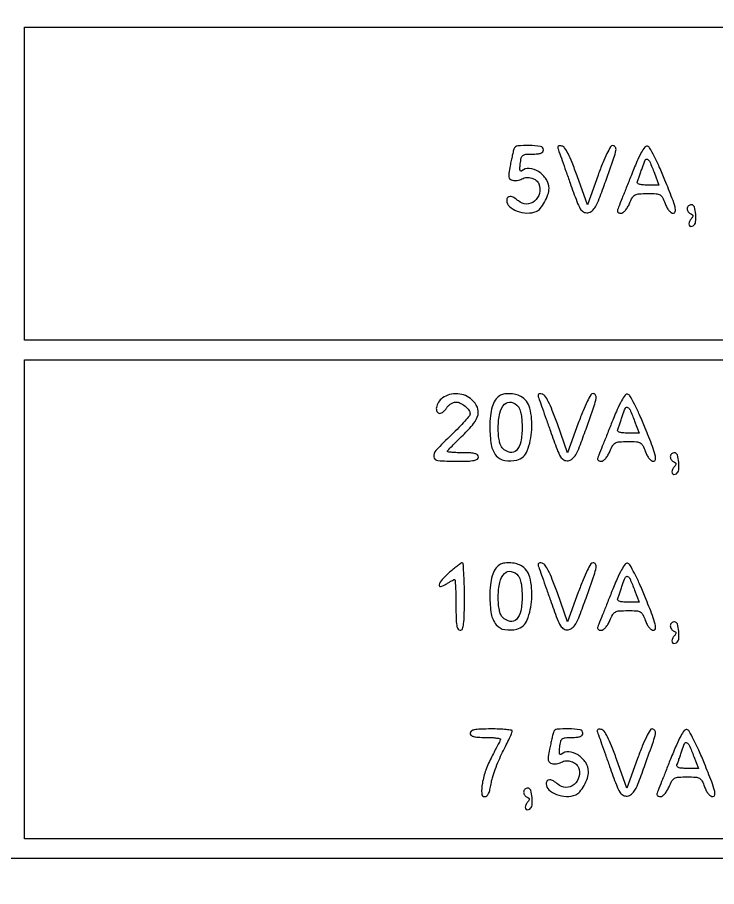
# Model space of a CAD drawing. Header units: millimetres. Extents: x 9982696 to 10277415, y 3207660 to 3335318.
# Drawn here: x 10019436.52 to 10019467.98, y 3333582.74 to 3333621.88 of the extents above; entities that cross this region are included whole.
import ezdxf

# ---------------------------------------------------------------- set-up
doc = ezdxf.new("R2010")
doc.units = ezdxf.units.MM
doc.header["$LTSCALE"] = 2

msp = doc.modelspace()

# ---------------------------------------------------------------- linework, layer by layer
msp.add_lwpolyline([(10019324.143, 3333524.021, 0.000002), (10019350.551, 3333523.998, 0.000133), (10019379.648, 3333523.981, 0.00008), (10019414.173, 3333523.975, 0.000071), (10019459.713, 3333523.982, 0.000351), (10019485.391, 3333524.007, 0.000016), (10019504.112, 3333524.039, 0.198457), (10019504.325, 3333524.128, 0.196938), (10019504.411, 3333524.334, 0.000233), (10019504.445, 3333529.037, 0.001377), (10019504.47, 3333535.563, 0.00029), (10019504.477, 3333546.965, 0.00015), (10019504.472, 3333561.793, 0.002539), (10019504.445, 3333566.687, 0.002021), (10019504.403, 3333569.501, 0.271532), (10019504.231, 3333569.782, 0.123497), (10019503.626, 3333569.934, 0.000003), (10019414.011, 3333569.924, 0.000002), (10019324.291, 3333569.913, 0.19888)], format="xyb")
for points in [[(10019323.83, 3333652.113, 0.09078), (10019323.805, 3333651.978, 0.000009), (10019323.797, 3333642.029, 0.000276), (10019323.794, 3333631.036, 0.000167), (10019323.802, 3333618.008), (10019323.835, 3333584.063), (10019414.053, 3333584.031, 0.000067), (10019461.014, 3333584.02, 0.000373), (10019486.217, 3333584.037, 0.000016), (10019504.2, 3333584.063, 0.256301), (10019504.372, 3333584.158, 0.141595), (10019504.414, 3333584.3, 0.000016), (10019504.444, 3333594.206, 0.000462), (10019504.467, 3333605.16, 0.000279), (10019504.475, 3333618.142, 0.000192), (10019504.469, 3333635.195, 0.000928), (10019504.444, 3333644.889, 0.000107), (10019504.412, 3333651.91, 0.197651), (10019504.325, 3333652.119, 0.198919), (10019503.913, 3333652.289, 0.000003), (10019414.024, 3333652.287, 0.000002), (10019324.077, 3333652.283, 0.311469)], [(10019458.861, 3333615.946, 0.019806), (10019458.834, 3333615.851, 0.003017), (10019458.79, 3333615.66, 0.003373), (10019458.741, 3333615.433, 0.002916), (10019458.692, 3333615.195, 0.010808), (10019458.633, 3333614.86, 0.076736), (10019458.633, 3333614.696, 0.175567), (10019458.684, 3333614.603, 0.11707), (10019458.792, 3333614.545, 0.061312), (10019458.891, 3333614.532, 0.038015), (10019459.008, 3333614.54, 0.037692), (10019459.125, 3333614.565, 0.054643), (10019459.222, 3333614.606, -0.110143), (10019459.433, 3333614.669, -0.090991), (10019459.666, 3333614.644, -0.094877), (10019459.868, 3333614.539, -0.134414), (10019459.987, 3333614.377, -0.153439), (10019460.013, 3333613.955, -0.161), (10019459.791, 3333613.603, -0.177795), (10019459.423, 3333613.474, -0.182335), (10019459.063, 3333613.615, 0.048868), (10019458.865, 3333613.762, 0.125111), (10019458.696, 3333613.813, 0.233077), (10019458.585, 3333613.764, 0.176096), (10019458.539, 3333613.637, 0.213999), (10019458.66, 3333613.368, 0.092136), (10019459.004, 3333613.16, 0.080177), (10019459.451, 3333613.07, 0.10195), (10019459.866, 3333613.138, 0.133639), (10019460.051, 3333613.274, 0.041672), (10019460.245, 3333613.564, 0.042134), (10019460.394, 3333613.896, 0.08469), (10019460.443, 3333614.178, 0.147493), (10019460.318, 3333614.59, 0.103527), (10019459.971, 3333614.933, 0.118293), (10019459.553, 3333615.08, 0.225412), (10019459.224, 3333614.963, -0.242385), (10019459.176, 3333614.947, -0.301959), (10019459.142, 3333614.979, -0.072324), (10019459.133, 3333615.088, -0.014854), (10019459.149, 3333615.28, -0.025547), (10019459.195, 3333615.547, -0.16889), (10019459.265, 3333615.66, -0.152299), (10019459.394, 3333615.712, -0.019657), (10019459.695, 3333615.724, 0.021248), (10019459.927, 3333615.734, 0.070869), (10019460.075, 3333615.768, 0.129236), (10019460.158, 3333615.828, 0.173901), (10019460.189, 3333615.914, 0.365595), (10019460.062, 3333616.065, 0.036244), (10019459.554, 3333616.114, 0.035529), (10019459.035, 3333616.089, 0.293055)], [(10019460.848, 3333615.959, -0.000822), (10019460.89, 3333615.84, -0.000038), (10019461.033, 3333615.435, -0.000063), (10019461.203, 3333614.954, -0.000045), (10019461.393, 3333614.417, 0.004272), (10019461.695, 3333613.583, 0.045621), (10019461.851, 3333613.259, 0.137433), (10019461.998, 3333613.12, 0.153074), (10019462.189, 3333613.084, 0.144936), (10019462.378, 3333613.166, 0.089813), (10019462.533, 3333613.353, 0.038008), (10019462.705, 3333613.719, 0.005268), (10019462.995, 3333614.509, 0.001973), (10019463.36, 3333615.548, 0.034821), (10019463.453, 3333615.891, 0.189261), (10019463.426, 3333616.04, 0.259955), (10019463.31, 3333616.105, 0.266042), (10019463.212, 3333616.049, 0.017444), (10019463.051, 3333615.751, 0.019388), (10019462.863, 3333615.333, 0.008886), (10019462.649, 3333614.774), (10019462.167, 3333613.444), (10019461.706, 3333614.743, 0.00813), (10019461.479, 3333615.351, 0.025241), (10019461.298, 3333615.749, 0.034852), (10019461.146, 3333616.002, 0.193485), (10019461.015, 3333616.086, 0.048501), (10019460.919, 3333616.095, 0.162897), (10019460.86, 3333616.075, 0.225503), (10019460.837, 3333616.029, 0.095129)], [(10019464.133, 3333614.745, -0.000054), (10019463.92, 3333614.209, -0.000077), (10019463.73, 3333613.732, -0.000044), (10019463.569, 3333613.329, -0.001085), (10019463.525, 3333613.218, 0.125979), (10019463.517, 3333613.157, 0.158153), (10019463.541, 3333613.105, 0.131206), (10019463.595, 3333613.071, 0.075984), (10019463.671, 3333613.059, 0.155429), (10019463.767, 3333613.09, 0.056533), (10019463.875, 3333613.186, 0.047742), (10019463.979, 3333613.329, 0.035395), (10019464.067, 3333613.503, -0.030261), (10019464.196, 3333613.766, -0.139018), (10019464.316, 3333613.884, -0.110131), (10019464.494, 3333613.935, -0.015682), (10019464.878, 3333613.947, -0.014838), (10019465.264, 3333613.936, -0.114354), (10019465.437, 3333613.885, -0.148033), (10019465.548, 3333613.768, -0.030303), (10019465.663, 3333613.503, 0.034008), (10019465.744, 3333613.319, 0.055931), (10019465.839, 3333613.179, 0.071599), (10019465.941, 3333613.089, 0.145627), (10019466.042, 3333613.059, 0.381025), (10019466.124, 3333613.133, 0.091752), (10019466.111, 3333613.331, 0.029255), (10019465.985, 3333613.725, 0.003747), (10019465.659, 3333614.55, 0.008564), (10019465.405, 3333615.149, 0.015168), (10019465.173, 3333615.633, 0.010953), (10019464.97, 3333616.004, 0.217976), (10019464.867, 3333616.078, 0.289023), (10019464.752, 3333616.033, 0.032977), (10019464.594, 3333615.787, 0.024285), (10019464.396, 3333615.383, 0.007149)], [(10019465.181, 3333614.868), (10019465.39, 3333614.328), (10019464.872, 3333614.328, -0.01704), (10019464.635, 3333614.336, -0.067552), (10019464.493, 3333614.366, -0.164567), (10019464.428, 3333614.417, -0.248305), (10019464.421, 3333614.487, 0.012127), (10019464.456, 3333614.577, 0.002423), (10019464.514, 3333614.74, 0.002561), (10019464.579, 3333614.93, 0.002386), (10019464.643, 3333615.125, -0.025972), (10019464.768, 3333615.45, -0.42246), (10019464.867, 3333615.487, -0.182305), (10019464.976, 3333615.373, -0.008425)], [(10019466.661, 3333613.26, 0.081183), (10019466.673, 3333613.187, 0.068449), (10019466.707, 3333613.117, 0.06988), (10019466.759, 3333613.061, 0.092683), (10019466.819, 3333613.027, -0.0718), (10019466.891, 3333612.991, -0.243372), (10019466.914, 3333612.946, -0.149588), (10019466.896, 3333612.884, -0.025095), (10019466.82, 3333612.783, 0.085687), (10019466.741, 3333612.644, 0.182844), (10019466.743, 3333612.522, 0.295538), (10019466.817, 3333612.469, 0.150993), (10019466.932, 3333612.499, 0.228868), (10019467.039, 3333612.666, 0.050867), (10019467.044, 3333613.015, 0.052762), (10019466.981, 3333613.344, 0.329698), (10019466.851, 3333613.44, 0.09335), (10019466.778, 3333613.426, 0.096425), (10019466.717, 3333613.387, 0.099164), (10019466.675, 3333613.329, 0.105033)], [(10019455.649, 3333604.74, 0.096579), (10019455.469, 3333604.553, 0.100221), (10019455.375, 3333604.315, 0.157297), (10019455.401, 3333604.128, 0.28805), (10019455.526, 3333604.049, 0.121331), (10019455.599, 3333604.067, 0.047568), (10019455.686, 3333604.124, 0.043473), (10019455.772, 3333604.206, 0.041443), (10019455.845, 3333604.303, -0.061547), (10019455.923, 3333604.4, -0.050971), (10019456.028, 3333604.482, -0.052986), (10019456.142, 3333604.538, -0.088032), (10019456.247, 3333604.557, -0.112182), (10019456.451, 3333604.51, -0.062377), (10019456.667, 3333604.371, -0.063962), (10019456.835, 3333604.191, -0.156061), (10019456.889, 3333604.02, -0.176188), (10019456.859, 3333603.936, -0.007375), (10019456.647, 3333603.691, -0.011969), (10019456.381, 3333603.405, -0.008143), (10019456.065, 3333603.093, 0.011195), (10019455.345, 3333602.373, 0.23413), (10019455.257, 3333602.091, 0.3469), (10019455.438, 3333601.924, 0.019493), (10019456.255, 3333601.892, 0.006994), (10019456.787, 3333601.899, 0.039364), (10019457.069, 3333601.93, 0.093584), (10019457.218, 3333601.988, 0.258593), (10019457.27, 3333602.082, 0.211442), (10019457.23, 3333602.173, 0.118311), (10019457.122, 3333602.232, 0.054498), (10019456.921, 3333602.264, 0.01212), (10019456.572, 3333602.273, -0.008175), (10019456.305, 3333602.277, -0.013563), (10019456.079, 3333602.291, -0.00717), (10019455.896, 3333602.309, -0.380739), (10019455.874, 3333602.334, -0.189423), (10019455.89, 3333602.373, -0.002367), (10019456.079, 3333602.575, -0.006564), (10019456.305, 3333602.807, -0.004204), (10019456.572, 3333603.07, 0.029162), (10019457.049, 3333603.59, 0.109426), (10019457.247, 3333603.983, 0.1695), (10019457.217, 3333604.324, 0.098761), (10019456.976, 3333604.662, 0.092568), (10019456.685, 3333604.848, 0.081683), (10019456.333, 3333604.928, 0.080732), (10019455.97, 3333604.89, 0.087155)], [(10019458.209, 3333604.84, 0.110049), (10019458.022, 3333604.644, 0.061823), (10019457.886, 3333604.342, 0.048132), (10019457.804, 3333603.937, 0.026075), (10019457.778, 3333603.429, 0.042303), (10019457.845, 3333602.631, 0.129942), (10019458.068, 3333602.142, 0.183177), (10019458.449, 3333601.923, 0.101861), (10019458.992, 3333601.946, 0.243252), (10019459.462, 3333602.361, 0.077347), (10019459.668, 3333603.302, 0.075493), (10019459.58, 3333604.282, 0.213051), (10019459.169, 3333604.813, 0.069694), (10019458.939, 3333604.898, 0.046241), (10019458.661, 3333604.931, 0.047239), (10019458.395, 3333604.914, 0.107449)], [(10019459.959, 3333604.792, -0.000822), (10019460.001, 3333604.673, -0.000038), (10019460.145, 3333604.268, -0.000063), (10019460.315, 3333603.787, -0.000045), (10019460.504, 3333603.25, 0.004272), (10019460.807, 3333602.416, 0.045621), (10019460.963, 3333602.092, 0.137433), (10019461.109, 3333601.952, 0.153074), (10019461.301, 3333601.917, 0.144936), (10019461.489, 3333601.999, 0.089813), (10019461.645, 3333602.185, 0.038008), (10019461.817, 3333602.552, 0.005268), (10019462.107, 3333603.341, 0.001973), (10019462.472, 3333604.38, 0.034821), (10019462.565, 3333604.724, 0.189261), (10019462.538, 3333604.873, 0.259955), (10019462.422, 3333604.938, 0.266042), (10019462.324, 3333604.881, 0.017444), (10019462.162, 3333604.583, 0.019388), (10019461.975, 3333604.165, 0.008886), (10019461.761, 3333603.607), (10019461.278, 3333602.277), (10019460.817, 3333603.575, 0.00813), (10019460.59, 3333604.183, 0.025241), (10019460.41, 3333604.582, 0.034852), (10019460.257, 3333604.834, 0.193485), (10019460.127, 3333604.919, 0.048501), (10019460.031, 3333604.928, 0.162897), (10019459.972, 3333604.908, 0.225503), (10019459.948, 3333604.862, 0.095129)], [(10019463.244, 3333603.578, -0.000054), (10019463.031, 3333603.042, -0.000077), (10019462.841, 3333602.565, -0.000044), (10019462.681, 3333602.162, -0.001085), (10019462.637, 3333602.051, 0.125979), (10019462.628, 3333601.99, 0.158153), (10019462.652, 3333601.938, 0.131206), (10019462.706, 3333601.904, 0.075984), (10019462.783, 3333601.892, 0.155429), (10019462.879, 3333601.923, 0.056533), (10019462.986, 3333602.019, 0.047742), (10019463.091, 3333602.161, 0.035395), (10019463.179, 3333602.336, -0.030261), (10019463.308, 3333602.599, -0.139018), (10019463.428, 3333602.717, -0.110131), (10019463.606, 3333602.768, -0.015682), (10019463.989, 3333602.78, -0.014838), (10019464.376, 3333602.769, -0.114354), (10019464.549, 3333602.718, -0.148033), (10019464.66, 3333602.601, -0.030303), (10019464.774, 3333602.336, 0.034008), (10019464.855, 3333602.152, 0.055931), (10019464.951, 3333602.012, 0.071599), (10019465.052, 3333601.922, 0.145627), (10019465.153, 3333601.892, 0.381025), (10019465.236, 3333601.965, 0.091752), (10019465.222, 3333602.164, 0.029255), (10019465.096, 3333602.558, 0.003747), (10019464.771, 3333603.383, 0.008564), (10019464.517, 3333603.982, 0.015168), (10019464.285, 3333604.466, 0.010953), (10019464.082, 3333604.837, 0.217976), (10019463.979, 3333604.911, 0.289023), (10019463.863, 3333604.866, 0.032977), (10019463.706, 3333604.619, 0.024285), (10019463.508, 3333604.216, 0.007149)], [(10019459.061, 3333604.35, -0.100058), (10019459.13, 3333604.22, -0.027959), (10019459.185, 3333603.996, -0.025823), (10019459.221, 3333603.72, -0.019689), (10019459.233, 3333603.415, -0.046399), (10019459.173, 3333602.771, -0.141615), (10019458.977, 3333602.383, -0.263218), (10019458.691, 3333602.292, -0.14564), (10019458.358, 3333602.472, -0.098583), (10019458.269, 3333602.605, -0.046), (10019458.207, 3333602.804, -0.035132), (10019458.17, 3333603.071, -0.017), (10019458.158, 3333603.415, -0.053553), (10019458.227, 3333604.053, -0.139327), (10019458.443, 3333604.457, -0.262758), (10019458.742, 3333604.546, -0.164797)], [(10019464.293, 3333603.7), (10019464.501, 3333603.161), (10019463.984, 3333603.161, -0.01704), (10019463.747, 3333603.169, -0.067552), (10019463.605, 3333603.198, -0.164567), (10019463.539, 3333603.249, -0.248305), (10019463.533, 3333603.32, 0.012127), (10019463.568, 3333603.41, 0.002423), (10019463.625, 3333603.573, 0.002561), (10019463.69, 3333603.763, 0.002386), (10019463.755, 3333603.958, -0.025972), (10019463.88, 3333604.283, -0.42246), (10019463.979, 3333604.319, -0.182305), (10019464.088, 3333604.205, -0.008425)], [(10019465.899, 3333602.093, 0.081183), (10019465.911, 3333602.02, 0.068449), (10019465.946, 3333601.95, 0.06988), (10019465.997, 3333601.894, 0.092683), (10019466.058, 3333601.86, -0.0718), (10019466.129, 3333601.824, -0.243372), (10019466.153, 3333601.779, -0.149588), (10019466.134, 3333601.716, -0.025095), (10019466.059, 3333601.615, 0.085687), (10019465.98, 3333601.477, 0.182844), (10019465.981, 3333601.355, 0.295538), (10019466.055, 3333601.302, 0.150993), (10019466.171, 3333601.332, 0.228868), (10019466.277, 3333601.499, 0.050867), (10019466.283, 3333601.848, 0.052762), (10019466.219, 3333602.177, 0.329698), (10019466.09, 3333602.273, 0.09335), (10019466.017, 3333602.259, 0.096425), (10019465.955, 3333602.22, 0.099164), (10019465.914, 3333602.162, 0.105033)], [(10019455.969, 3333596.892, 0.025978), (10019455.632, 3333596.562, 0.112295), (10019455.494, 3333596.319, 0.589158), (10019455.563, 3333596.248, 0.079415), (10019455.806, 3333596.357, -0.009212), (10019455.931, 3333596.436, -0.012338), (10019456.047, 3333596.502, -0.009554), (10019456.146, 3333596.553, -0.114403), (10019456.187, 3333596.562, -0.392973), (10019456.214, 3333596.537, -0.003417), (10019456.235, 3333596.227, -0.009275), (10019456.25, 3333595.858, -0.005574), (10019456.255, 3333595.42, 0.005946), (10019456.262, 3333594.815, 0.035355), (10019456.292, 3333594.5, 0.084509), (10019456.349, 3333594.335, 0.273642), (10019456.445, 3333594.278, 0.308488), (10019456.544, 3333594.346, 0.062466), (10019456.6, 3333594.564, 0.027022), (10019456.629, 3333594.975, 0.004073), (10019456.636, 3333595.801, 0.00586), (10019456.629, 3333596.384, 0.009799), (10019456.608, 3333596.875, 0.003816), (10019456.579, 3333597.285, 0.407653), (10019456.54, 3333597.318, 0.138727), (10019456.483, 3333597.298, 0.008489), (10019456.333, 3333597.191, 0.012114), (10019456.159, 3333597.054, 0.008641)], [(10019458.209, 3333597.226, 0.110049), (10019458.022, 3333597.03, 0.061823), (10019457.886, 3333596.728, 0.048132), (10019457.804, 3333596.323, 0.026075), (10019457.778, 3333595.815, 0.042303), (10019457.845, 3333595.017, 0.129942), (10019458.068, 3333594.528, 0.183177), (10019458.449, 3333594.309, 0.101861), (10019458.992, 3333594.332, 0.243252), (10019459.462, 3333594.747, 0.077347), (10019459.668, 3333595.688, 0.075493), (10019459.58, 3333596.668, 0.213051), (10019459.169, 3333597.199, 0.069694), (10019458.939, 3333597.284, 0.046241), (10019458.661, 3333597.317, 0.047239), (10019458.395, 3333597.3, 0.107449)], [(10019459.959, 3333597.178, -0.000822), (10019460.001, 3333597.059, -0.000038), (10019460.145, 3333596.654, -0.000063), (10019460.315, 3333596.173, -0.000045), (10019460.504, 3333595.636, 0.004272), (10019460.807, 3333594.802, 0.045621), (10019460.963, 3333594.478, 0.137433), (10019461.109, 3333594.338, 0.153074), (10019461.301, 3333594.303, 0.144936), (10019461.489, 3333594.385, 0.089813), (10019461.645, 3333594.571, 0.038008), (10019461.817, 3333594.938, 0.005268), (10019462.107, 3333595.727, 0.001973), (10019462.472, 3333596.766, 0.034821), (10019462.565, 3333597.11, 0.189261), (10019462.538, 3333597.259, 0.259955), (10019462.422, 3333597.324, 0.266042), (10019462.324, 3333597.267, 0.017444), (10019462.162, 3333596.969, 0.019388), (10019461.975, 3333596.551, 0.008886), (10019461.761, 3333595.993), (10019461.278, 3333594.663), (10019460.817, 3333595.961, 0.00813), (10019460.59, 3333596.569, 0.025241), (10019460.41, 3333596.968, 0.034852), (10019460.257, 3333597.22, 0.193485), (10019460.127, 3333597.305, 0.048501), (10019460.031, 3333597.314, 0.162897), (10019459.972, 3333597.294, 0.225503), (10019459.948, 3333597.248, 0.095129)], [(10019463.244, 3333595.964, -0.000054), (10019463.031, 3333595.428, -0.000077), (10019462.841, 3333594.951, -0.000044), (10019462.681, 3333594.548, -0.001085), (10019462.637, 3333594.437, 0.125979), (10019462.628, 3333594.376, 0.158153), (10019462.652, 3333594.324, 0.131206), (10019462.706, 3333594.29, 0.075984), (10019462.783, 3333594.278, 0.155429), (10019462.879, 3333594.309, 0.056533), (10019462.986, 3333594.405, 0.047742), (10019463.091, 3333594.547, 0.035395), (10019463.179, 3333594.722, -0.030261), (10019463.308, 3333594.985, -0.139018), (10019463.428, 3333595.103, -0.110131), (10019463.606, 3333595.154, -0.015682), (10019463.989, 3333595.166, -0.014838), (10019464.376, 3333595.155, -0.114354), (10019464.549, 3333595.104, -0.148033), (10019464.66, 3333594.987, -0.030303), (10019464.774, 3333594.722, 0.034008), (10019464.855, 3333594.538, 0.055931), (10019464.951, 3333594.398, 0.071599), (10019465.052, 3333594.308, 0.145627), (10019465.153, 3333594.278, 0.381025), (10019465.236, 3333594.351, 0.091752), (10019465.222, 3333594.55, 0.029255), (10019465.096, 3333594.944, 0.003747), (10019464.771, 3333595.769, 0.008564), (10019464.517, 3333596.368, 0.015168), (10019464.285, 3333596.852, 0.010953), (10019464.082, 3333597.223, 0.217976), (10019463.979, 3333597.297, 0.289023), (10019463.863, 3333597.252, 0.032977), (10019463.706, 3333597.005, 0.024285), (10019463.508, 3333596.602, 0.007149)], [(10019459.061, 3333596.736, -0.100058), (10019459.13, 3333596.606, -0.027959), (10019459.185, 3333596.382, -0.025823), (10019459.221, 3333596.106, -0.019689), (10019459.233, 3333595.801, -0.046399), (10019459.173, 3333595.157, -0.141615), (10019458.977, 3333594.769, -0.263218), (10019458.691, 3333594.678, -0.14564), (10019458.358, 3333594.858, -0.098583), (10019458.269, 3333594.991, -0.046), (10019458.207, 3333595.19, -0.035132), (10019458.17, 3333595.457, -0.017), (10019458.158, 3333595.801, -0.053553), (10019458.227, 3333596.439, -0.139327), (10019458.443, 3333596.843, -0.262758), (10019458.742, 3333596.932, -0.164797)], [(10019464.293, 3333596.086), (10019464.501, 3333595.547), (10019463.984, 3333595.547, -0.01704), (10019463.747, 3333595.555, -0.067552), (10019463.605, 3333595.584, -0.164567), (10019463.539, 3333595.635, -0.248305), (10019463.533, 3333595.706, 0.012127), (10019463.568, 3333595.796, 0.002423), (10019463.625, 3333595.959, 0.002561), (10019463.69, 3333596.149, 0.002386), (10019463.755, 3333596.344, -0.025972), (10019463.88, 3333596.669, -0.42246), (10019463.979, 3333596.705, -0.182305), (10019464.088, 3333596.591, -0.008425)], [(10019465.899, 3333594.479, 0.081183), (10019465.911, 3333594.406, 0.068449), (10019465.946, 3333594.336, 0.06988), (10019465.997, 3333594.28, 0.092683), (10019466.058, 3333594.246, -0.0718), (10019466.129, 3333594.21, -0.243372), (10019466.153, 3333594.165, -0.149588), (10019466.134, 3333594.102, -0.025095), (10019466.059, 3333594.001, 0.085687), (10019465.98, 3333593.863, 0.182844), (10019465.981, 3333593.741, 0.295538), (10019466.055, 3333593.688, 0.150993), (10019466.171, 3333593.718, 0.228868), (10019466.277, 3333593.885, 0.050867), (10019466.283, 3333594.234, 0.052762), (10019466.219, 3333594.563, 0.329698), (10019466.09, 3333594.659, 0.09335), (10019466.017, 3333594.645, 0.096425), (10019465.955, 3333594.606, 0.099164), (10019465.914, 3333594.548, 0.105033)], [(10019456.889, 3333589.646, 0.213246), (10019456.93, 3333589.555, 0.117522), (10019457.039, 3333589.496, 0.053825), (10019457.243, 3333589.464, 0.011842), (10019457.598, 3333589.456, -0.012645), (10019457.867, 3333589.449, -0.022872), (10019458.086, 3333589.428, -0.021674), (10019458.245, 3333589.398, -0.472813), (10019458.263, 3333589.361, -0.012409), (10019458.233, 3333589.297, -0.000672), (10019458.13, 3333589.097, -0.001048), (10019458.007, 3333588.861, -0.000764), (10019457.87, 3333588.598, 0.034903), (10019457.601, 3333587.987, 0.043188), (10019457.442, 3333587.387, 0.05374), (10019457.412, 3333586.928, 0.401734), (10019457.556, 3333586.791, 0.191559), (10019457.646, 3333586.827, 0.090151), (10019457.723, 3333586.93, 0.055626), (10019457.785, 3333587.106, 0.020747), (10019457.835, 3333587.362, -0.036199), (10019457.897, 3333587.641, -0.013875), (10019458.022, 3333588.017, -0.013655), (10019458.182, 3333588.42, -0.01634), (10019458.354, 3333588.79, 0.003967), (10019458.521, 3333589.125, 0.005804), (10019458.661, 3333589.423, 0.00299), (10019458.776, 3333589.676, 0.098585), (10019458.79, 3333589.741, 0.381627), (10019458.758, 3333589.779, 0.009387), (10019458.513, 3333589.809, 0.015598), (10019458.206, 3333589.83, 0.009383), (10019457.841, 3333589.836, 0.007659), (10019457.346, 3333589.829, 0.041714), (10019457.08, 3333589.798, 0.098409), (10019456.94, 3333589.74, 0.250296)], [(10019460.637, 3333589.678, 0.019806), (10019460.611, 3333589.583, 0.003017), (10019460.566, 3333589.392, 0.003373), (10019460.517, 3333589.165, 0.002916), (10019460.468, 3333588.927, 0.010808), (10019460.409, 3333588.592, 0.076736), (10019460.41, 3333588.428, 0.175567), (10019460.461, 3333588.335, 0.11707), (10019460.569, 3333588.277, 0.061312), (10019460.668, 3333588.264, 0.038015), (10019460.785, 3333588.271, 0.037692), (10019460.901, 3333588.297, 0.054643), (10019460.998, 3333588.338, -0.110143), (10019461.209, 3333588.401, -0.090991), (10019461.443, 3333588.375, -0.094877), (10019461.644, 3333588.27, -0.134414), (10019461.763, 3333588.108, -0.153439), (10019461.789, 3333587.686, -0.161), (10019461.568, 3333587.335, -0.177795), (10019461.2, 3333587.205, -0.182335), (10019460.84, 3333587.347, 0.048868), (10019460.642, 3333587.494, 0.125111), (10019460.472, 3333587.545, 0.233077), (10019460.362, 3333587.496, 0.176096), (10019460.316, 3333587.369, 0.213999), (10019460.436, 3333587.1, 0.092136), (10019460.78, 3333586.892, 0.080177), (10019461.228, 3333586.801, 0.10195), (10019461.642, 3333586.87, 0.133639), (10019461.828, 3333587.006, 0.041672), (10019462.022, 3333587.295, 0.042134), (10019462.171, 3333587.627, 0.08469), (10019462.219, 3333587.91, 0.147493), (10019462.095, 3333588.322, 0.103527), (10019461.747, 3333588.665, 0.118293), (10019461.329, 3333588.811, 0.225412), (10019461.001, 3333588.694, -0.242385), (10019460.953, 3333588.679, -0.301959), (10019460.919, 3333588.711, -0.072324), (10019460.909, 3333588.819, -0.014854), (10019460.926, 3333589.012, -0.025547), (10019460.971, 3333589.279, -0.16889), (10019461.041, 3333589.392, -0.152299), (10019461.17, 3333589.444, -0.019657), (10019461.472, 3333589.456, 0.021248), (10019461.703, 3333589.466, 0.070869), (10019461.851, 3333589.5, 0.129236), (10019461.934, 3333589.56, 0.173901), (10019461.965, 3333589.646, 0.365595), (10019461.838, 3333589.797, 0.036244), (10019461.331, 3333589.846, 0.035529), (10019460.811, 3333589.821, 0.293055)], [(10019462.624, 3333589.691, -0.000822), (10019462.666, 3333589.572, -0.000038), (10019462.81, 3333589.167, -0.000063), (10019462.98, 3333588.686, -0.000045), (10019463.169, 3333588.148, 0.004272), (10019463.472, 3333587.315, 0.045621), (10019463.627, 3333586.991, 0.137433), (10019463.774, 3333586.851, 0.153074), (10019463.966, 3333586.816, 0.144936), (10019464.154, 3333586.898, 0.089813), (10019464.309, 3333587.084, 0.038008), (10019464.481, 3333587.451, 0.005268), (10019464.772, 3333588.24, 0.001973), (10019465.137, 3333589.279, 0.034821), (10019465.23, 3333589.623, 0.189261), (10019465.203, 3333589.772, 0.259955), (10019465.086, 3333589.836, 0.266042), (10019464.988, 3333589.78, 0.017444), (10019464.827, 3333589.482, 0.019388), (10019464.639, 3333589.064, 0.008886), (10019464.426, 3333588.506), (10019463.943, 3333587.176), (10019463.482, 3333588.474, 0.00813), (10019463.255, 3333589.082, 0.025241), (10019463.075, 3333589.481, 0.034852), (10019462.922, 3333589.733, 0.193485), (10019462.792, 3333589.818, 0.048501), (10019462.696, 3333589.827, 0.162897), (10019462.637, 3333589.807, 0.225503), (10019462.613, 3333589.761, 0.095129)], [(10019465.909, 3333588.477, -0.000054), (10019465.696, 3333587.941, -0.000077), (10019465.506, 3333587.464, -0.000044), (10019465.346, 3333587.061, -0.001085), (10019465.302, 3333586.95, 0.125979), (10019465.293, 3333586.888, 0.158153), (10019465.317, 3333586.837, 0.131206), (10019465.371, 3333586.803, 0.075984), (10019465.448, 3333586.791, 0.155429), (10019465.544, 3333586.821, 0.056533), (10019465.651, 3333586.918, 0.047742), (10019465.756, 3333587.06, 0.035395), (10019465.844, 3333587.235, -0.030261), (10019465.973, 3333587.498, -0.139018), (10019466.093, 3333587.615, -0.110131), (10019466.271, 3333587.667, -0.015682), (10019466.654, 3333587.679, -0.014838), (10019467.041, 3333587.668, -0.114354), (10019467.214, 3333587.617, -0.148033), (10019467.325, 3333587.5, -0.030303), (10019467.439, 3333587.235, 0.034008), (10019467.52, 3333587.051, 0.055931), (10019467.616, 3333586.91, 0.071599), (10019467.717, 3333586.821, 0.145627), (10019467.818, 3333586.791, 0.381025), (10019467.901, 3333586.864, 0.091752), (10019467.887, 3333587.063, 0.029255), (10019467.761, 3333587.456, 0.003747), (10019467.436, 3333588.282, 0.008564), (10019467.182, 3333588.881, 0.015168), (10019466.949, 3333589.365, 0.010953), (10019466.746, 3333589.736, 0.217976), (10019466.644, 3333589.81, 0.289023), (10019466.528, 3333589.764, 0.032977), (10019466.371, 3333589.518, 0.024285), (10019466.173, 3333589.114, 0.007149)], [(10019466.958, 3333588.599), (10019467.166, 3333588.06), (10019466.649, 3333588.06, -0.01704), (10019466.412, 3333588.068, -0.067552), (10019466.269, 3333588.097, -0.164567), (10019466.204, 3333588.148, -0.248305), (10019466.198, 3333588.219, 0.012127), (10019466.233, 3333588.309, 0.002423), (10019466.29, 3333588.472, 0.002561), (10019466.355, 3333588.662, 0.002386), (10019466.42, 3333588.857, -0.025972), (10019466.545, 3333589.182, -0.42246), (10019466.644, 3333589.218, -0.182305), (10019466.753, 3333589.104, -0.008425)], [(10019459.3, 3333586.992, 0.081183), (10019459.312, 3333586.919, 0.068449), (10019459.347, 3333586.849, 0.06988), (10019459.398, 3333586.793, 0.092683), (10019459.459, 3333586.759, -0.0718), (10019459.531, 3333586.722, -0.243372), (10019459.554, 3333586.678, -0.149588), (10019459.535, 3333586.615, -0.025095), (10019459.46, 3333586.514, 0.085687), (10019459.381, 3333586.375, 0.182844), (10019459.383, 3333586.254, 0.295538), (10019459.457, 3333586.201, 0.150993), (10019459.572, 3333586.231, 0.228868), (10019459.679, 3333586.398, 0.050867), (10019459.684, 3333586.747, 0.052762), (10019459.62, 3333587.076, 0.329698), (10019459.491, 3333587.172, 0.09335), (10019459.418, 3333587.158, 0.096425), (10019459.356, 3333587.119, 0.099164), (10019459.315, 3333587.06, 0.105033)]]:
    msp.add_lwpolyline(points, format="xyb", close=True)
for points in [[(10019503.589, 3333614.392), (10019503.589, 3333607.349), (10019470.214, 3333607.349), (10019436.839, 3333607.349), (10019436.839, 3333614.392), (10019436.839, 3333621.435), (10019470.214, 3333621.435), (10019503.589, 3333621.435)], [(10019503.589, 3333595.674), (10019503.589, 3333584.887), (10019470.214, 3333584.887), (10019436.839, 3333584.887), (10019436.839, 3333595.674), (10019436.839, 3333606.46), (10019470.214, 3333606.46), (10019503.589, 3333606.46)]]:
    msp.add_lwpolyline(points, close=True)

doc.saveas('drawing.dxf')
